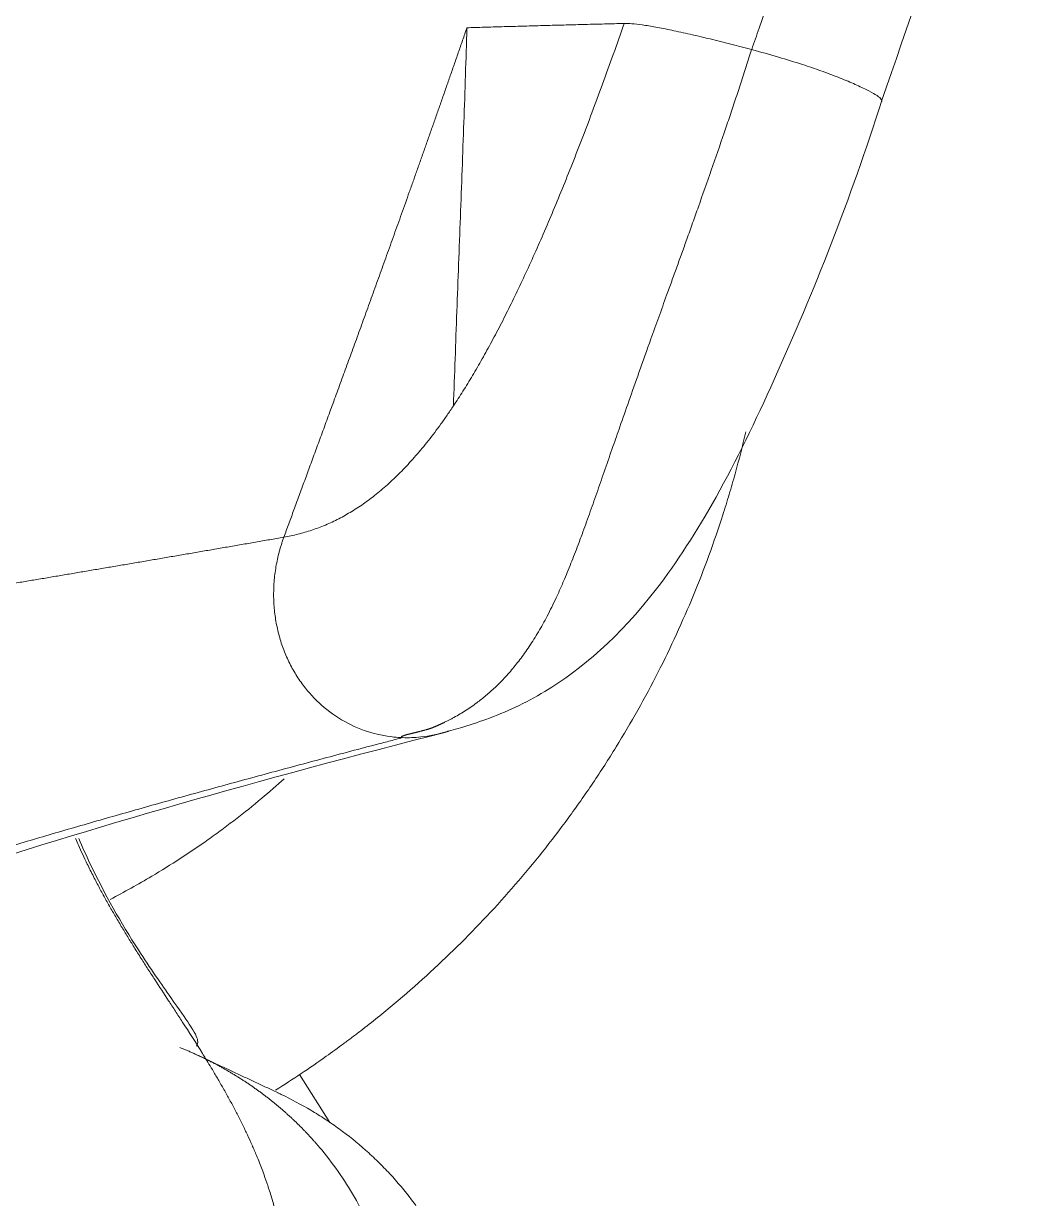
# Model space of a CAD drawing. Header units: millimetres. Extents: x 151130 to 215929, y 2134 to 34533.
# Drawn here: x 165522.81 to 165550.42, y 14821.04 to 14853 of the extents above; entities that cross this region are included whole.
import ezdxf

# ---------------------------------------------------------------- set-up
doc = ezdxf.new("R2010")
doc.units = ezdxf.units.MM
doc.layers.add('1', color=7, linetype='Continuous')

# ---------------------------------------------------------------- blocks, each defined once
blk = doc.blocks.new('SILLA GO 34006A')
at = {"layer": '1', "color": 0, "linetype": 'Continuous', "lineweight": 18}
blk.add_line((-189.837, 418.508), (-191.144, 419.334), dxfattribs=at)
for points, knots in [([(15.971, 464.316), (9.504, 464.317), (-2.32, 464.117), (-18.655, 463.331), (-32.985, 462.261), (-44.081, 461.162), (-52.625, 460.159), (-58.396, 459.415), (-63.7, 458.677), (-68.666, 457.939), (-75.105, 456.921), (-83.386, 455.497), (-94.488, 453.37), (-105.581, 450.98), (-116.629, 448.344), (-127.126, 445.622), (-138.671, 442.361), (-150.912, 438.589), (-159.229, 435.788), (-163.367, 434.334)], [0, 0, 0, 0, 0.106159, 0.194197, 0.268485, 0.342092, 0.377283, 0.409729, 0.437638, 0.465219, 0.492172, 0.544671, 0.603184, 0.677781, 0.730983, 0.789677, 0.855856, 0.927972, 1, 1, 1, 1]), ([(-163.35, 434.35), (-166.032, 433.486), (-169.683, 432.056), (-174.175, 429.892), (-177.476, 427.758), (-179.274, 425.649), (-180.09, 423.89), (-180.394, 422.941), (-180.511, 422.533), (-180.558, 422.355)], [0, 0, 0, 0, 0.289662, 0.423291, 0.549592, 0.783098, 0.906546, 0.959288, 1, 1, 1, 1]), ([(-190.263, 417.856), (-189.97, 418.323), (-189.663, 418.783), (-189.23, 419.393), (-189.059, 419.629), (-188.884, 419.863), (-188.766, 420.019), (-188.707, 420.096), (-188.409, 420.483), (-188.165, 420.786), (-187.417, 421.678), (-186.897, 422.249), (-185.816, 423.347), (-185.255, 423.873), (-184.09, 424.88), (-183.487, 425.36), (-182.551, 426.047), (-182.233, 426.27), (-181.749, 426.596), (-181.586, 426.703), (-181.259, 426.914), (-181.094, 427.017), (-180.267, 427.526), (-179.593, 427.905), (-178.217, 428.606), (-177.516, 428.928), (-176.087, 429.517), (-175.36, 429.784), (-174.434, 430.081), (-174.248, 430.139), (-173.874, 430.25), (-173.686, 430.304), (-173.121, 430.461), (-172.743, 430.558), (-172.362, 430.647)], [0, 0, 0, 0, 0.073288, 0.073288, 0.09903, 0.111901, 0.111901, 0.124772, 0.124772, 0.176256, 0.176256, 0.279224, 0.279224, 0.382192, 0.382192, 0.48516, 0.48516, 0.536644, 0.536644, 0.562386, 0.562386, 0.588128, 0.588128, 0.691096, 0.691096, 0.794064, 0.794064, 0.897032, 0.897032, 0.922774, 0.922774, 0.948516, 0.948516, 1, 1, 1, 1]), ([(-161.253, 427.34), (-161.255, 427.251), (-161.26, 427.073), (-161.266, 426.806), (-161.273, 426.542), (-161.28, 426.28), (-161.287, 426.02), (-161.293, 425.762), (-161.3, 425.506), (-161.307, 425.253), (-161.314, 425.001), (-161.321, 424.751), (-161.328, 424.504), (-161.334, 424.258), (-161.341, 424.015), (-161.348, 423.773), (-161.355, 423.534), (-161.362, 423.297), (-161.367, 423.139), (-161.37, 423.061)], [0, 0, 0, 0, 0.062237, 0.124047, 0.18543, 0.246387, 0.306917, 0.36702, 0.426697, 0.485947, 0.54477, 0.603167, 0.661137, 0.718681, 0.775798, 0.832488, 0.888752, 0.944589, 1, 1, 1, 1]), ([(-190.332, 417.912), (-190.347, 417.944), (-190.363, 417.977), (-190.511, 418.287), (-190.655, 418.557), (-190.89, 418.952), (-190.971, 419.082), (-191.098, 419.274), (-191.141, 419.338), (-191.228, 419.464), (-191.273, 419.527), (-191.499, 419.837), (-191.691, 420.076), (-191.996, 420.42), (-192.101, 420.533), (-192.316, 420.753), (-192.427, 420.86), (-192.765, 421.173), (-193.001, 421.371), (-193.308, 421.603), (-193.37, 421.649), (-193.496, 421.738), (-193.686, 421.871), (-194.01, 422.078), (-194.278, 422.231), (-194.483, 422.341), (-194.551, 422.376), (-194.69, 422.446), (-194.759, 422.48), (-195.109, 422.645), (-195.395, 422.762), (-195.761, 422.89), (-195.834, 422.915), (-195.982, 422.963), (-196.056, 422.986), (-196.28, 423.051), (-196.43, 423.092), (-196.882, 423.201), (-197.188, 423.258), (-197.805, 423.345), (-198.114, 423.373), (-198.73, 423.402), (-199.038, 423.402), (-199.653, 423.378), (-199.96, 423.354), (-200.421, 423.298), (-200.651, 423.266), (-200.92, 423.221), (-201.035, 423.201), (-201.111, 423.186), (-201.15, 423.179), (-201.188, 423.171)], [0, 0, 0, 0, 0.008376, 0.008376, 0.079206, 0.079206, 0.114621, 0.114621, 0.132329, 0.132329, 0.150036, 0.150036, 0.220867, 0.220867, 0.256282, 0.256282, 0.291697, 0.291697, 0.362527, 0.362527, 0.380235, 0.380235, 0.397942, 0.433358, 0.468773, 0.468773, 0.48648, 0.48648, 0.504188, 0.504188, 0.575018, 0.575018, 0.592726, 0.592726, 0.610433, 0.610433, 0.645848, 0.645848, 0.716679, 0.716679, 0.787509, 0.787509, 0.858339, 0.858339, 0.92917, 0.92917, 0.964585, 0.982292, 0.991146, 0.991146, 1, 1, 1, 1]), ([(-161.37, 423.061), (-161.483, 423.022), (-161.709, 422.944), (-162.046, 422.827), (-162.38, 422.711), (-162.711, 422.596), (-163.038, 422.481), (-163.362, 422.368), (-163.683, 422.256), (-164.001, 422.144), (-164.316, 422.033), (-164.627, 421.924), (-164.935, 421.815), (-165.24, 421.707), (-165.541, 421.6), (-165.84, 421.494), (-166.135, 421.389), (-166.427, 421.285), (-166.715, 421.182), (-167.001, 421.08), (-167.284, 420.979), (-167.563, 420.879), (-167.84, 420.779), (-168.115, 420.68), (-168.387, 420.582), (-168.657, 420.484), (-168.925, 420.388), (-169.191, 420.291), (-169.454, 420.196), (-169.715, 420.101), (-169.974, 420.007), (-170.229, 419.914), (-170.482, 419.822), (-170.732, 419.731), (-170.978, 419.64), (-171.222, 419.552), (-171.462, 419.464), (-171.699, 419.377), (-171.932, 419.291), (-172.163, 419.207), (-172.389, 419.124), (-172.613, 419.042), (-172.833, 418.961), (-173.051, 418.881), (-173.264, 418.803), (-173.475, 418.725), (-173.682, 418.649), (-173.886, 418.574), (-174.087, 418.501), (-174.284, 418.428), (-174.478, 418.357), (-174.669, 418.287), (-174.856, 418.218), (-175.041, 418.15), (-175.162, 418.105), (-175.223, 418.083)], [0, 0, 0, 0, 0.024471, 0.048714, 0.072729, 0.096516, 0.120075, 0.143406, 0.166509, 0.189384, 0.212031, 0.23445, 0.256641, 0.278604, 0.300338, 0.321845, 0.343124, 0.364174, 0.384997, 0.405594, 0.425978, 0.446162, 0.466158, 0.485977, 0.505631, 0.525128, 0.544477, 0.563679, 0.582721, 0.60159, 0.620275, 0.638763, 0.657045, 0.67511, 0.69295, 0.710555, 0.727924, 0.745055, 0.761949, 0.778606, 0.795026, 0.811209, 0.827154, 0.842863, 0.858334, 0.873568, 0.888565, 0.903324, 0.917847, 0.932132, 0.94618, 0.959991, 0.973564, 0.986901, 1, 1, 1, 1]), ([(-180.508, 422.56), (-181.829, 417.367), (-183.819, 410.461), (-186.464, 402.893), (-187.799, 399.956), (-188.465, 398.684)], [0, 0, 0, 0, 0.494086, 0.746944, 1, 1, 1, 1]), ([(-200.177, 420.993), (-200.14, 421), (-200.065, 421.014), (-199.952, 421.034), (-199.836, 421.054), (-199.719, 421.073), (-199.599, 421.091), (-199.476, 421.109), (-199.352, 421.125), (-199.226, 421.14), (-199.097, 421.155), (-198.967, 421.168), (-198.835, 421.179), (-198.7, 421.189), (-198.564, 421.198), (-198.426, 421.206), (-198.286, 421.211), (-198.145, 421.215), (-198.002, 421.217), (-197.857, 421.218), (-197.567, 421.214), (-197.137, 421.195), (-196.572, 421.137), (-196.021, 421.05), (-195.388, 420.911), (-194.68, 420.701), (-193.907, 420.392), (-193.167, 420.013), (-192.462, 419.566), (-192.01, 419.215), (-191.775, 419.015), (-191.741, 418.985), (-191.707, 418.956), (-191.673, 418.926), (-191.639, 418.896), (-191.605, 418.866), (-191.572, 418.835), (-191.538, 418.805), (-191.505, 418.774), (-191.472, 418.743), (-191.438, 418.712), (-191.405, 418.68), (-191.372, 418.649), (-191.34, 418.617), (-191.307, 418.585), (-191.274, 418.553), (-191.242, 418.52), (-191.21, 418.487), (-191.177, 418.455), (-191.145, 418.422), (-191.113, 418.388), (-191.081, 418.355), (-191.049, 418.321), (-191.018, 418.287), (-190.986, 418.253), (-190.955, 418.219), (-190.924, 418.184), (-190.893, 418.15), (-190.862, 418.115), (-190.831, 418.08), (-190.8, 418.044), (-190.769, 418.009), (-190.739, 417.973), (-190.708, 417.937), (-190.678, 417.901), (-190.648, 417.865), (-190.618, 417.829), (-190.588, 417.792), (-190.559, 417.755), (-190.529, 417.718), (-190.5, 417.681), (-190.471, 417.643), (-190.441, 417.605), (-190.412, 417.568), (-190.384, 417.53), (-190.355, 417.491), (-190.326, 417.453), (-190.298, 417.414), (-190.27, 417.375), (-190.242, 417.336), (-190.214, 417.297), (-190.186, 417.258), (-190.159, 417.218), (-190.131, 417.178), (-190.104, 417.138), (-190.077, 417.098), (-190.05, 417.058), (-190.023, 417.017), (-189.996, 416.976), (-189.97, 416.935), (-189.944, 416.894), (-189.917, 416.853), (-189.891, 416.811), (-189.866, 416.77), (-189.84, 416.728), (-189.815, 416.686), (-189.789, 416.643), (-189.764, 416.601), (-189.739, 416.558), (-189.715, 416.515), (-189.69, 416.472), (-189.666, 416.429), (-189.641, 416.386), (-189.617, 416.342), (-189.593, 416.299), (-189.57, 416.255), (-189.546, 416.211), (-189.523, 416.166), (-189.5, 416.122), (-189.477, 416.077), (-189.454, 416.032), (-189.432, 415.987), (-189.409, 415.942), (-189.387, 415.897), (-189.365, 415.851), (-189.344, 415.806), (-189.322, 415.76), (-189.301, 415.714), (-189.28, 415.668), (-189.259, 415.621), (-189.238, 415.575), (-189.217, 415.528), (-189.197, 415.481), (-189.177, 415.434), (-189.157, 415.387), (-189.137, 415.34), (-189.119, 415.295), (-189.107, 415.266), (-189.102, 415.253)], [0, 0, 0, 0, 0.008225, 0.016608, 0.025147, 0.033839, 0.04268, 0.051669, 0.060802, 0.070078, 0.079493, 0.089045, 0.098731, 0.10855, 0.118498, 0.128573, 0.138774, 0.149097, 0.159542, 0.170106, 0.180786, 0.222976, 0.264418, 0.305204, 0.345422, 0.406574, 0.467556, 0.528609, 0.589959, 0.651805, 0.655125, 0.65845, 0.661779, 0.665113, 0.668451, 0.671794, 0.675141, 0.678494, 0.68185, 0.685212, 0.688578, 0.691949, 0.695324, 0.698705, 0.70209, 0.705479, 0.708874, 0.712273, 0.715678, 0.719087, 0.722501, 0.72592, 0.729343, 0.732772, 0.736205, 0.739644, 0.743087, 0.746535, 0.749989, 0.753447, 0.75691, 0.760379, 0.763852, 0.76733, 0.770814, 0.774302, 0.777796, 0.781294, 0.784798, 0.788307, 0.79182, 0.795339, 0.798863, 0.802393, 0.805927, 0.809467, 0.813011, 0.816561, 0.820116, 0.823676, 0.827242, 0.830812, 0.834388, 0.837969, 0.841555, 0.845146, 0.848743, 0.852345, 0.855952, 0.859564, 0.863182, 0.866804, 0.870432, 0.874065, 0.877704, 0.881348, 0.884996, 0.888651, 0.89231, 0.895975, 0.899645, 0.90332, 0.907, 0.910686, 0.914377, 0.918073, 0.921774, 0.925481, 0.929192, 0.932909, 0.936632, 0.940359, 0.944092, 0.94783, 0.951573, 0.955321, 0.959074, 0.962833, 0.966597, 0.970366, 0.97414, 0.97792, 0.981704, 0.985494, 0.989289, 0.993089, 0.996894, 1, 1, 1, 1]), ([(-183.422, 412.507), (-183.651, 412.604), (-184.739, 413.094), (-186.255, 413.963), (-187.883, 415.102), (-188.609, 415.619), (-188.914, 415.767), (-189.032, 415.733), (-189.068, 415.704)], [0, 0, 0, 0, 0.059409, 0.287852, 0.443205, 0.603223, 0.832038, 1, 1, 1, 1]), ([(-173.362, 385.208), (-171.833, 385.667), (-164.86, 387.727), (-148.433, 392.193), (-125.36, 397.683), (-99.912, 402.646), (-72.855, 406.921), (-43.664, 410.26), (-12.92, 412.282), (6.655, 412.705), (15.971, 412.712)], [0, 0, 0, 0, 0.024998, 0.11382, 0.266378, 0.395957, 0.519196, 0.694517, 0.854829, 1, 1, 1, 1])]:
    blk.add_open_spline(points, degree=3, knots=knots, dxfattribs=at)
at = {"layer": '1', "color": 0, "linetype": 'Continuous', "lineweight": 13}
for points, knots in [([(15.971, 460.485), (15.662, 460.485), (15.043, 460.484), (14.11, 460.482), (13.172, 460.478), (12.226, 460.472), (10.904, 460.462), (9.198, 460.445), (7.1, 460.417), (4.97, 460.38), (2.066, 460.318), (-1.644, 460.218), (-5.9, 460.069), (-9.984, 459.895), (-13.949, 459.7), (-18.136, 459.463), (-22.603, 459.175), (-27.24, 458.838), (-31.818, 458.466), (-36.73, 458.026), (-41.665, 457.539), (-46.496, 457.014), (-50.798, 456.513), (-55.066, 455.982), (-59.474, 455.398), (-63.883, 454.775), (-68.042, 454.154), (-72.014, 453.529), (-75.441, 452.965), (-78.21, 452.492), (-81.144, 451.977), (-84.641, 451.343), (-88.853, 450.543), (-92.941, 449.733), (-97.04, 448.887), (-101.193, 447.996), (-105.419, 447.053), (-109.607, 446.082), (-113.736, 445.089), (-117.82, 444.072), (-121.894, 443.023), (-125.984, 441.935), (-130.1, 440.805), (-134.232, 439.633), (-138.359, 438.426), (-141.559, 437.462), (-143.834, 436.763), (-144.962, 436.414), (-145.859, 436.133), (-146.521, 435.926), (-147.187, 435.716), (-147.858, 435.503), (-148.533, 435.289), (-150.358, 434.705), (-152.585, 433.982), (-155.24, 433.102), (-157.926, 432.201), (-160.177, 431.43), (-161.769, 430.875), (-161.964, 430.807)], [0, 0, 0, 0, 0.005115, 0.010253, 0.015432, 0.020653, 0.025912, 0.037312, 0.048888, 0.060641, 0.072571, 0.096961, 0.122059, 0.143053, 0.164625, 0.187761, 0.21246, 0.238722, 0.264706, 0.288485, 0.320336, 0.346782, 0.368917, 0.392027, 0.417959, 0.442524, 0.465723, 0.487555, 0.50907, 0.523204, 0.534052, 0.558371, 0.582026, 0.605018, 0.627344, 0.651303, 0.675305, 0.699021, 0.722452, 0.745599, 0.768682, 0.792083, 0.815652, 0.839334, 0.863175, 0.886834, 0.894647, 0.902584, 0.906383, 0.910208, 0.914062, 0.917943, 0.921851, 0.925787, 0.949673, 0.960613, 0.972078, 0.99658, 1, 1, 1, 1]), ([(-163.371, 434.35), (-163.35, 434.354), (-163.298, 434.33), (-163.191, 434.187), (-163.054, 433.936), (-162.894, 433.593), (-162.721, 433.174), (-162.543, 432.707), (-162.426, 432.361), (-162.369, 432.191)], [0, 0, 0, 0, 0.141067, 0.289702, 0.438875, 0.586214, 0.729713, 0.867915, 1, 1, 1, 1]), ([(-162.369, 432.191), (-162.301, 431.975), (-162.161, 431.528), (-162.031, 431.051), (-161.964, 430.806)], [0, 0, 0, 0, 0.485257, 1, 1, 1, 1]), ([(-180.676, 421.313), (-180.675, 421.31), (-180.673, 421.304), (-180.67, 421.296), (-180.667, 421.289), (-180.664, 421.284), (-180.66, 421.28), (-180.657, 421.279), (-180.653, 421.28), (-180.65, 421.283), (-180.647, 421.287), (-180.643, 421.292), (-180.64, 421.299), (-180.636, 421.306), (-180.632, 421.315), (-180.628, 421.325), (-180.624, 421.336), (-180.619, 421.348), (-180.615, 421.361), (-180.611, 421.375), (-180.606, 421.39), (-180.602, 421.406), (-180.597, 421.422), (-180.593, 421.44), (-180.588, 421.458), (-180.583, 421.477), (-180.578, 421.496), (-180.573, 421.516), (-180.568, 421.537), (-180.563, 421.558), (-180.558, 421.579), (-180.552, 421.601), (-180.547, 421.623), (-180.542, 421.646), (-180.536, 421.668), (-180.53, 421.691), (-180.525, 421.714), (-180.519, 421.737), (-180.513, 421.761), (-180.507, 421.784), (-180.501, 421.807), (-180.495, 421.83), (-180.489, 421.853), (-180.483, 421.875), (-180.477, 421.898), (-180.471, 421.92), (-180.464, 421.942), (-180.458, 421.963), (-180.452, 421.985), (-180.446, 422.005), (-180.439, 422.025), (-180.433, 422.045), (-180.427, 422.064), (-180.42, 422.082), (-180.414, 422.1), (-180.408, 422.117), (-180.402, 422.134), (-180.395, 422.15), (-180.389, 422.165), (-180.383, 422.18), (-180.377, 422.195), (-180.37, 422.21), (-180.364, 422.224), (-180.358, 422.239), (-180.351, 422.253), (-180.345, 422.267), (-180.338, 422.282), (-180.332, 422.296), (-180.325, 422.311), (-180.318, 422.325), (-180.311, 422.34), (-180.304, 422.355), (-180.297, 422.371), (-180.29, 422.386), (-180.283, 422.401), (-180.276, 422.417), (-180.259, 422.453), (-180.231, 422.511), (-180.192, 422.589), (-180.106, 422.752), (-179.962, 422.999), (-179.753, 423.303), (-179.535, 423.579), (-179.263, 423.885), (-178.941, 424.194), (-178.559, 424.502), (-178.201, 424.758), (-177.807, 425.006), (-177.442, 425.21), (-177.127, 425.369), (-176.91, 425.472), (-176.725, 425.557), (-176.575, 425.623), (-176.395, 425.702), (-176.182, 425.791), (-175.857, 425.923), (-175.489, 426.065), (-175.02, 426.24), (-174.53, 426.417), (-173.959, 426.616), (-173.369, 426.821), (-172.789, 427.023), (-172.174, 427.238), (-171.502, 427.473), (-170.705, 427.754), (-169.941, 428.026), (-169.239, 428.278), (-168.718, 428.467), (-168.266, 428.631), (-167.885, 428.768), (-167.503, 428.906), (-167.101, 429.05), (-166.679, 429.201), (-166.053, 429.423), (-165.238, 429.71), (-164.418, 429.993), (-163.781, 430.21), (-163.329, 430.361), (-162.875, 430.511), (-162.42, 430.659), (-162.116, 430.757), (-161.964, 430.806)], [0, 0, 0, 0, 0.000926, 0.001891, 0.002891, 0.003924, 0.004986, 0.006075, 0.007196, 0.008352, 0.009546, 0.010781, 0.012054, 0.013366, 0.014714, 0.016099, 0.017519, 0.018973, 0.02046, 0.021978, 0.023527, 0.025105, 0.02671, 0.028341, 0.029996, 0.031674, 0.033374, 0.035093, 0.03683, 0.038583, 0.040351, 0.042131, 0.043923, 0.045724, 0.047534, 0.049349, 0.051168, 0.052991, 0.054814, 0.056636, 0.058456, 0.060272, 0.062082, 0.063885, 0.065678, 0.06746, 0.069229, 0.070985, 0.072724, 0.074446, 0.076149, 0.077831, 0.079491, 0.081127, 0.082739, 0.08433, 0.0859, 0.087454, 0.088991, 0.090516, 0.09203, 0.093534, 0.095032, 0.096525, 0.098015, 0.099505, 0.100996, 0.10249, 0.10399, 0.105496, 0.10701, 0.108529, 0.110052, 0.111578, 0.113105, 0.114632, 0.116157, 0.124024, 0.131882, 0.139731, 0.173072, 0.206241, 0.231635, 0.256917, 0.299748, 0.327018, 0.354314, 0.381655, 0.408363, 0.42249, 0.436532, 0.444413, 0.452267, 0.460124, 0.472105, 0.484057, 0.507345, 0.523077, 0.54665, 0.570182, 0.593417, 0.617024, 0.637579, 0.663577, 0.692225, 0.725323, 0.746451, 0.767661, 0.781104, 0.794567, 0.808053, 0.82156, 0.836975, 0.852414, 0.887185, 0.922074, 0.937616, 0.95318, 0.968765, 0.984373, 1, 1, 1, 1]), ([(-161.964, 430.806), (-161.914, 430.617), (-161.812, 430.234), (-161.672, 429.669), (-161.544, 429.126), (-161.435, 428.627), (-161.349, 428.189), (-161.29, 427.826), (-161.256, 427.537), (-161.254, 427.405), (-161.253, 427.34)], [0, 0, 0, 0, 0.125418, 0.253946, 0.384114, 0.51422, 0.64247, 0.76714, 0.886718, 1, 1, 1, 1]), ([(-161.253, 427.341), (-161.533, 427.242), (-162.084, 427.048), (-162.894, 426.755), (-163.673, 426.466), (-164.423, 426.181), (-165.143, 425.9), (-165.835, 425.621), (-166.497, 425.346), (-167.132, 425.073), (-167.74, 424.802), (-168.32, 424.534), (-168.873, 424.268), (-169.401, 424.003), (-169.902, 423.74), (-170.378, 423.477), (-170.829, 423.216), (-171.257, 422.955), (-171.523, 422.781), (-171.655, 422.695)], [0, 0, 0, 0, 0.074349, 0.146222, 0.215696, 0.282856, 0.347792, 0.410605, 0.471401, 0.530301, 0.58743, 0.642931, 0.696953, 0.74966, 0.801228, 0.851844, 0.901705, 0.951019, 1, 1, 1, 1]), ([(-171.655, 422.695), (-170.798, 422.725), (-169.941, 422.756), (-168.227, 422.819), (-167.371, 422.851), (-165.658, 422.915), (-164.801, 422.947), (-163.515, 422.993), (-163.086, 423.008), (-162.229, 423.036), (-161.799, 423.049), (-161.37, 423.062)], [0, 0, 0, 0, 0.25, 0.25, 0.5, 0.5, 0.75, 0.75, 0.875, 0.875, 1, 1, 1, 1]), ([(-180.5, 422.555), (-180.502, 422.549), (-180.58, 422.304), (-180.667, 421.888), (-180.681, 421.476), (-180.676, 421.311)], [0, 0, 0, 0, 0.015525, 0.603328, 1, 1, 1, 1]), ([(-171.655, 422.695), (-171.739, 422.638), (-171.907, 422.525), (-172.146, 422.355), (-172.377, 422.185), (-172.597, 422.015), (-172.808, 421.844), (-173.009, 421.673), (-173.2, 421.502), (-173.383, 421.331), (-173.556, 421.158), (-173.721, 420.986), (-173.876, 420.812), (-174.023, 420.638), (-174.161, 420.463), (-174.29, 420.287), (-174.411, 420.11), (-174.524, 419.932), (-174.629, 419.753), (-174.725, 419.573), (-174.814, 419.391), (-174.895, 419.209), (-174.969, 419.024), (-175.035, 418.839), (-175.093, 418.652), (-175.144, 418.463), (-175.189, 418.272), (-175.212, 418.146), (-175.224, 418.082)], [0, 0, 0, 0, 0.032664, 0.065342, 0.098096, 0.130991, 0.164088, 0.19745, 0.231137, 0.265208, 0.29972, 0.33473, 0.370291, 0.406454, 0.44327, 0.480786, 0.519046, 0.558094, 0.597971, 0.638716, 0.680366, 0.722956, 0.76652, 0.811089, 0.856693, 0.903362, 0.951122, 1, 1, 1, 1]), ([(-180.676, 421.311), (-180.709, 421.186), (-180.774, 420.937), (-180.905, 420.435), (-181.07, 419.808), (-181.269, 419.058), (-181.468, 418.313), (-181.667, 417.574), (-181.867, 416.84), (-182.067, 416.111), (-182.267, 415.389), (-182.467, 414.672), (-182.667, 413.962), (-182.867, 413.258), (-183.068, 412.56), (-183.269, 411.869), (-183.47, 411.185), (-183.672, 410.507), (-183.873, 409.837), (-184.075, 409.174), (-184.277, 408.518), (-184.491, 407.834), (-184.772, 406.945), (-185.122, 405.866), (-185.529, 404.646), (-185.937, 403.462), (-186.329, 402.362), (-186.614, 401.591), (-186.887, 400.865), (-187.179, 400.11), (-187.58, 399.113), (-187.925, 398.296), (-188.201, 397.665), (-188.408, 397.204), (-188.616, 396.755), (-188.804, 396.361), (-188.971, 396.019), (-189.069, 395.824), (-189.118, 395.726)], [0, 0, 0, 0, 0.011786, 0.023573, 0.047558, 0.071547, 0.095542, 0.119539, 0.14354, 0.167542, 0.191545, 0.215549, 0.239551, 0.263555, 0.287562, 0.311573, 0.335589, 0.35961, 0.383636, 0.407667, 0.431704, 0.455746, 0.483802, 0.531912, 0.580043, 0.628194, 0.676366, 0.718536, 0.728579, 0.772782, 0.821029, 0.869301, 0.893448, 0.917601, 0.941761, 0.965927, 0.982962, 1, 1, 1, 1]), ([(-180.676, 421.311), (-180.673, 421.232), (-180.651, 420.909), (-180.531, 420.336), (-180.216, 419.639), (-179.823, 419.118), (-179.445, 418.756), (-179.132, 418.515), (-178.795, 418.306), (-178.435, 418.131), (-178.057, 417.992), (-177.664, 417.89), (-177.261, 417.825), (-176.92, 417.803), (-176.645, 417.805), (-176.439, 417.816), (-176.232, 417.836), (-176.027, 417.867), (-175.823, 417.906), (-175.655, 417.947), (-175.521, 417.984), (-175.422, 418.015), (-175.322, 418.046), (-175.257, 418.07), (-175.224, 418.082)], [0, 0, 0, 0, 0.032846, 0.133858, 0.242126, 0.350394, 0.404528, 0.458661, 0.512795, 0.566929, 0.621063, 0.675197, 0.729331, 0.783465, 0.810531, 0.837598, 0.864665, 0.891732, 0.918799, 0.945866, 0.9594, 0.972933, 0.986467, 1, 1, 1, 1]), ([(-198.693, 417.873), (-198.672, 417.878), (-198.629, 417.887), (-198.566, 417.901), (-198.503, 417.915), (-198.439, 417.928), (-198.376, 417.941), (-198.313, 417.954), (-198.25, 417.966), (-198.187, 417.979), (-198.124, 417.99), (-198.061, 418.002), (-197.998, 418.013), (-197.935, 418.023), (-197.873, 418.034), (-197.81, 418.044), (-197.748, 418.053), (-197.685, 418.063), (-197.623, 418.071), (-197.561, 418.08), (-197.499, 418.088), (-197.437, 418.096), (-197.375, 418.103), (-197.314, 418.11), (-197.252, 418.117), (-197.191, 418.124), (-197.129, 418.13), (-197.068, 418.135), (-197.007, 418.141), (-196.946, 418.146), (-196.885, 418.15), (-196.825, 418.155), (-196.764, 418.159), (-196.703, 418.162), (-196.643, 418.165), (-196.583, 418.168), (-196.457, 418.174), (-196.267, 418.179), (-196.013, 418.18), (-195.761, 418.175), (-195.535, 418.165), (-195.336, 418.151), (-194.977, 418.121), (-194.439, 418.05), (-193.841, 417.927), (-193.365, 417.803), (-193.089, 417.72), (-192.904, 417.661), (-192.807, 417.628), (-192.711, 417.595), (-192.583, 417.55), (-192.424, 417.492), (-192.233, 417.418), (-192.01, 417.327), (-191.758, 417.219), (-191.477, 417.091), (-191.195, 416.957), (-190.911, 416.814), (-190.63, 416.665), (-190.35, 416.512), (-190.076, 416.356), (-189.759, 416.17), (-189.491, 416.008), (-189.022, 415.718), (-188.593, 415.444), (-188.116, 415.133), (-187.734, 414.884), (-187.353, 414.634), (-186.97, 414.387), (-186.676, 414.199), (-186.384, 414.014), (-186.093, 413.834), (-185.806, 413.66), (-185.515, 413.487), (-185.218, 413.316), (-184.918, 413.149), (-184.662, 413.012), (-184.451, 412.903), (-184.284, 412.818), (-184.085, 412.72), (-183.858, 412.612), (-183.63, 412.507), (-183.485, 412.444), (-183.424, 412.418), (-183.422, 412.416)], [0, 0, 0, 0, 0.00388, 0.007756, 0.011626, 0.015491, 0.019348, 0.023198, 0.02704, 0.030873, 0.034697, 0.038513, 0.042319, 0.046115, 0.049902, 0.05368, 0.057448, 0.061206, 0.064954, 0.068693, 0.072422, 0.076142, 0.079852, 0.083553, 0.087244, 0.090927, 0.094601, 0.098266, 0.101923, 0.105572, 0.109212, 0.112844, 0.116468, 0.120083, 0.123689, 0.127287, 0.130877, 0.146169, 0.161278, 0.176319, 0.19124, 0.201642, 0.211983, 0.255718, 0.298614, 0.32116, 0.343706, 0.350138, 0.356042, 0.361939, 0.368343, 0.380382, 0.392334, 0.405047, 0.423484, 0.441549, 0.460393, 0.479501, 0.498585, 0.517361, 0.536852, 0.555173, 0.583513, 0.592957, 0.654416, 0.674901, 0.695387, 0.736358, 0.756844, 0.777341, 0.799039, 0.818886, 0.838838, 0.859283, 0.879732, 0.900376, 0.920912, 0.931773, 0.943148, 0.954463, 0.971649, 0.988109, 0.999511, 1, 1, 1, 1]), ([(-185.075, 413.358), (-184.876, 413.741), (-184.666, 414.118), (-184.134, 415.012), (-183.802, 415.523), (-183.36, 416.148), (-183.225, 416.334), (-183.088, 416.518), (-182.995, 416.641), (-182.948, 416.702), (-182.714, 417.007), (-182.522, 417.246), (-182.151, 417.689), (-181.973, 417.894), (-181.792, 418.095)], [0, 0, 0, 0, 0.225083, 0.225083, 0.54199, 0.54199, 0.621217, 0.66083, 0.66083, 0.700444, 0.700444, 0.858897, 0.858897, 1, 1, 1, 1]), ([(-180.368, 389.573), (-180.363, 389.596), (-180.352, 389.641), (-180.336, 389.708), (-180.32, 389.776), (-180.304, 389.844), (-180.288, 389.912), (-180.272, 389.98), (-180.256, 390.049), (-180.24, 390.117), (-180.211, 390.244), (-180.169, 390.429), (-180.114, 390.674), (-180.058, 390.922), (-180.003, 391.174), (-179.948, 391.427), (-179.892, 391.684), (-179.837, 391.943), (-179.782, 392.205), (-179.726, 392.469), (-179.671, 392.736), (-179.616, 393.005), (-179.561, 393.277), (-179.505, 393.552), (-179.45, 393.829), (-179.395, 394.108), (-179.34, 394.389), (-179.284, 394.673), (-179.229, 394.96), (-179.174, 395.248), (-179.118, 395.539), (-179.063, 395.832), (-179.007, 396.127), (-178.952, 396.425), (-178.896, 396.724), (-178.84, 397.026), (-178.784, 397.33), (-178.729, 397.636), (-178.673, 397.944), (-178.617, 398.253), (-178.561, 398.565), (-178.505, 398.879), (-178.448, 399.195), (-178.392, 399.513), (-178.336, 399.832), (-178.279, 400.154), (-178.222, 400.477), (-178.166, 400.802), (-178.109, 401.129), (-178.052, 401.458), (-177.995, 401.788), (-177.938, 402.12), (-177.88, 402.454), (-177.823, 402.789), (-177.765, 403.126), (-177.707, 403.465), (-177.649, 403.805), (-177.591, 404.147), (-177.533, 404.49), (-177.474, 404.835), (-177.416, 405.181), (-177.357, 405.529), (-177.298, 405.878), (-177.239, 406.228), (-177.18, 406.58), (-177.12, 406.934), (-177.061, 407.288), (-177.001, 407.645), (-176.941, 408.002), (-176.88, 408.36), (-176.82, 408.72), (-176.759, 409.082), (-176.698, 409.444), (-176.637, 409.807), (-176.576, 410.172), (-176.514, 410.538), (-176.452, 410.906), (-176.39, 411.274), (-176.328, 411.644), (-176.265, 412.015), (-176.202, 412.386), (-176.139, 412.759), (-176.075, 413.133), (-176.012, 413.509), (-175.948, 413.885), (-175.883, 414.262), (-175.819, 414.64), (-175.754, 415.019), (-175.689, 415.399), (-175.624, 415.779), (-175.558, 416.161), (-175.492, 416.544), (-175.426, 416.927), (-175.359, 417.311), (-175.292, 417.696), (-175.247, 417.953), (-175.225, 418.082)], [0, 0, 0, 0, 0.003312, 0.006623, 0.009934, 0.013244, 0.016555, 0.019864, 0.023174, 0.026484, 0.029793, 0.041328, 0.052859, 0.064387, 0.075911, 0.087432, 0.098949, 0.110463, 0.121974, 0.133481, 0.144984, 0.156484, 0.167981, 0.179475, 0.190965, 0.202452, 0.213935, 0.225415, 0.236892, 0.248366, 0.259836, 0.271303, 0.282767, 0.294228, 0.305686, 0.31714, 0.328592, 0.340041, 0.351487, 0.36293, 0.37437, 0.385808, 0.397243, 0.408675, 0.420104, 0.431531, 0.442955, 0.454377, 0.465796, 0.477212, 0.488626, 0.500038, 0.511447, 0.522853, 0.534257, 0.545658, 0.557057, 0.568452, 0.579845, 0.591236, 0.602623, 0.614007, 0.625389, 0.636767, 0.648143, 0.659516, 0.670887, 0.682254, 0.69362, 0.704983, 0.716344, 0.727702, 0.739059, 0.750414, 0.761769, 0.773124, 0.78448, 0.795835, 0.807191, 0.818545, 0.8299, 0.841253, 0.852606, 0.863957, 0.875307, 0.886655, 0.898001, 0.909345, 0.920687, 0.932027, 0.943363, 0.954697, 0.966028, 0.977356, 0.98868, 1, 1, 1, 1])]:
    blk.add_open_spline(points, degree=3, knots=knots, dxfattribs=at)
at = {"layer": '1', "color": 0, "linetype": 'Continuous', "lineweight": 18}
blk.add_open_spline([(-189.256, 415.616), (-190.38, 418.019)], degree=1, dxfattribs=at)
blk = doc.blocks.new('P.IND.1600x700')
blk.add_blockref('SILLA GO 34006A', (-443.686, 1536.786))

msp = doc.modelspace()

# ---------------------------------------------------------------- block references
at = {"color": 5, "xscale": -1, "rotation": 270}
msp.add_blockref('P.IND.1600x700', (163575.026, 15457.939), dxfattribs=at)

doc.saveas('drawing.dxf')
